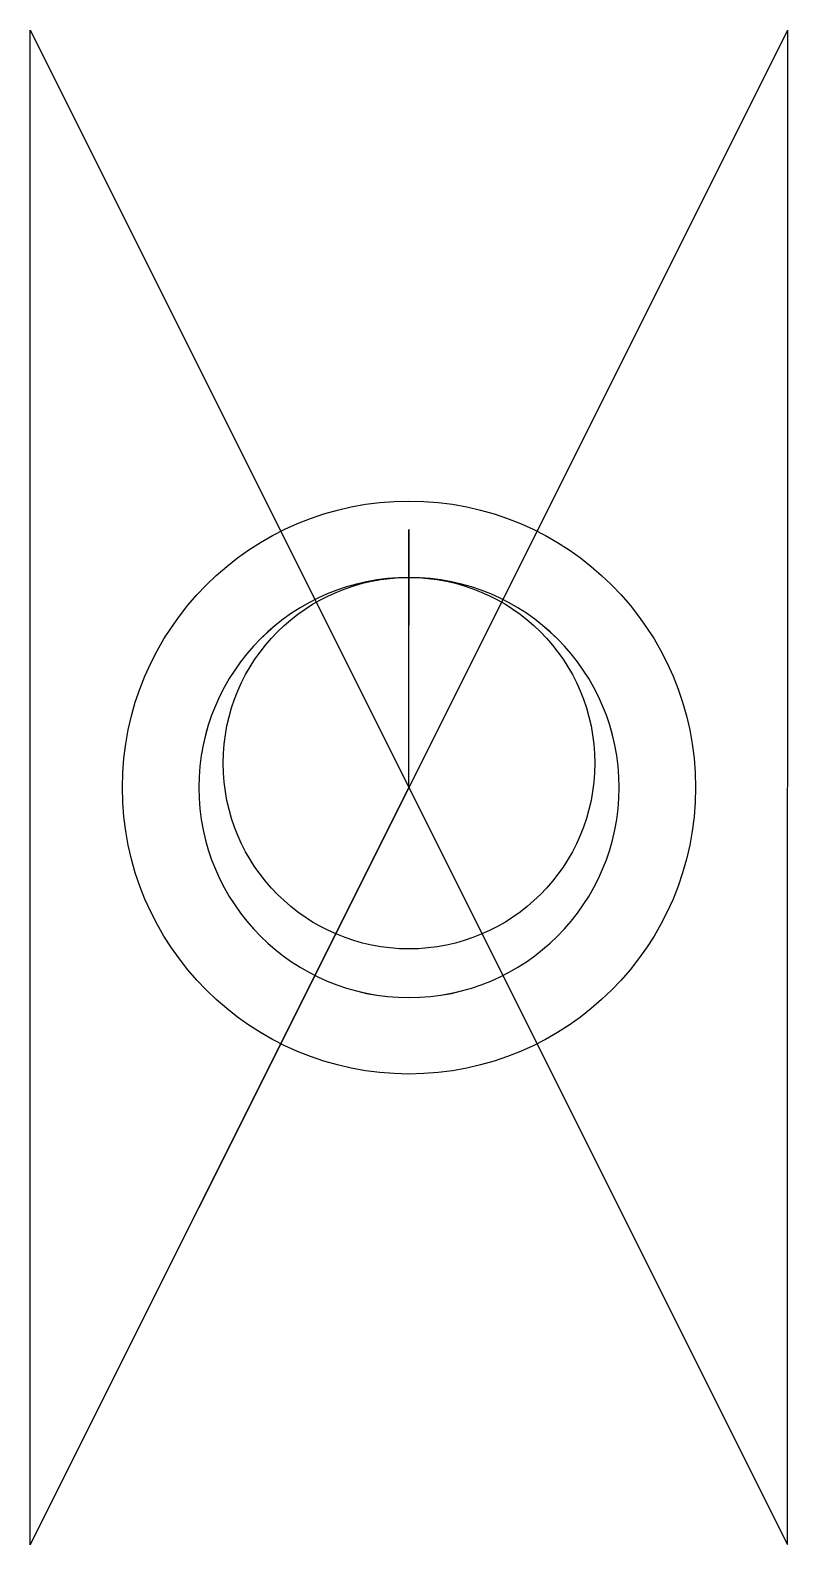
# Model space of a CAD drawing. Header units: millimetres. Extents: x -1.033 to -0.636, y 0.362 to 1.155.
import ezdxf

# ---------------------------------------------------------------- set-up
doc = ezdxf.new("R2010")
doc.units = ezdxf.units.MM

msp = doc.modelspace()

# ---------------------------------------------------------------- linework, layer by layer
for p, q in [((-1.03282, 0.36164, 12.0036), (-0.63634, 1.15457, 12.0036)), ((-1.03282, 0.36164, 12.0036), (-1.03282, 1.15457, 12.0036)), ((-1.03282, 1.15457, 12.0036), (-0.63636, 0.36168, 12.0018)), ((-0.63636, 0.36168, 12.0018), (-0.63634, 1.15457, 12.0036)), ((-0.72458, 0.53811, 2.2), (-0.94458, 0.97811, 2.2)), ((-0.94458, 0.53811, 2.2), (-0.72458, 0.97811, 2.2)), ((-0.72458, 0.97811, 2.2), (-0.94458, 0.53811, 2.2)), ((-0.83458, 0.75811, 2), (-0.83458, 0.86811, 2))]:
    msp.add_line(p, q)
at = {"extrusion": (-1.22465e-16, 0, -1)}
for p, q in [((-0.72458, 0.53811, 2.2), (-0.94458, 0.97811, 2.2)), ((-0.83458, 0.75811, 2.2), (-0.83458, 0.86811, 2.2))]:
    msp.add_line(p, q, dxfattribs=at)
at = {"extrusion": (-1, 0, 6.12323e-17), "elevation": 0.83458}
msp.add_lwpolyline([(-0.84311, 1.925), (-0.84311, 2.075), (-0.89311, 2.075), (-0.89311, 1.925)], close=True, dxfattribs=at)
for centre, radius in [((-0.83458, 0.7581, 2.08155), 0.15), ((-0.83458, 0.77085, 2), 0.09726)]:
    msp.add_circle(centre, radius)
at = {"extrusion": (-1.22465e-16, 0, -1)}
for centre in [(0.83458, 0.75811, -2.2), (0.83458, 0.75811, -2), (0.83458, 0.7581, -2.08155)]:
    msp.add_circle(centre, 0.11, dxfattribs=at)

doc.saveas('drawing.dxf')
